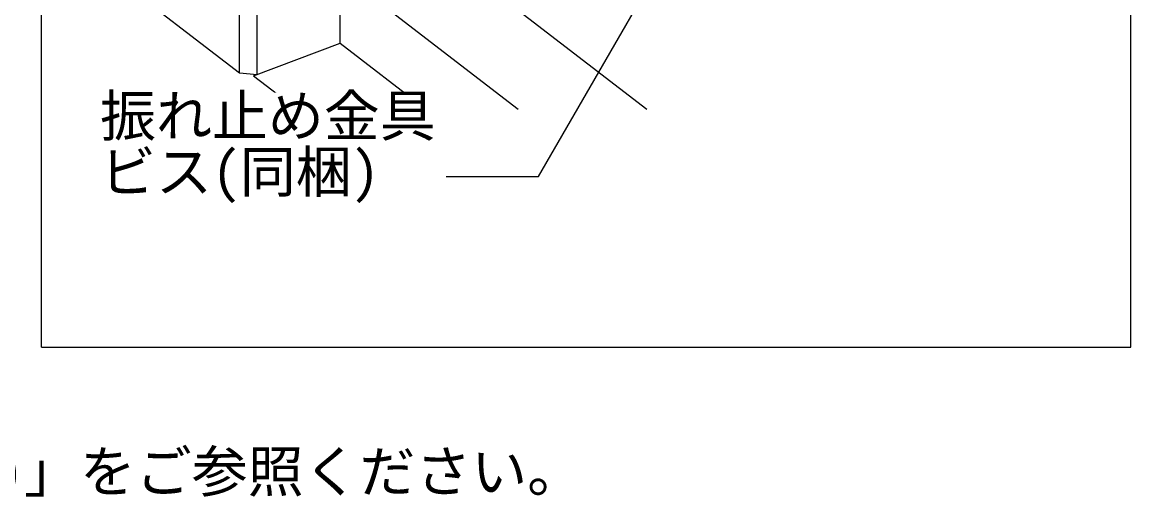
# Model space of a CAD drawing. Units: millimetres, scale not verified. Extents: x -1051 to 1051, y -744 to 744.
# Drawn here: x -427.4 to -147.5, y 328.1 to 449.6 of the extents above; entities that cross this region are included whole.
import ezdxf
from ezdxf.enums import TextEntityAlignment as Align

# ---------------------------------------------------------------- set-up
doc = ezdxf.new("R2010")
doc.units = ezdxf.units.MM
doc.header["$LTSCALE"] = 5
doc.layers.add('2-0', color=7, linetype='Continuous')
doc.layers.add('5-0', color=7, linetype='Continuous')
doc.styles.add('ＭＳ ゴシック', font='')
doc.styles.get('ＭＳ ゴシック').set_extended_font_data('MS Gothic')

msp = doc.modelspace()

# ---------------------------------------------------------------- linework, layer by layer
at = {"layer": '2-0', "color": 3}
for p, q in [((-422.5, 367.5), (-422.5, 677.5)), ((-147.5, 367.5), (-147.5, 677.5)), ((-422.5, 367.5), (-147.5, 367.5))]:
    msp.add_line(p, q, dxfattribs=at)
at = {"layer": '2-0', "color": 134}
for p, q in [((-372.565, 436.781), (-372.565, 609.025)), ((-315.653, 462.991), (-269.691, 427.555)), ((-337.501, 454.805), (-302.157, 427.555)), ((-347.14, 444.214), (-325.533, 427.555)), ((-368.989, 436.027), (-358, 427.555))]:
    msp.add_line(p, q, dxfattribs=at)
for points in [[(-405.465, 462.146), (-372.565, 436.781), (-368.115, 436.354), (-368.115, 609.025)], [(-368.989, 436.027), (-347.14, 444.214), (-347.14, 609.025)]]:
    msp.add_lwpolyline(points, dxfattribs=at)
at = {"layer": '2-0', "color": 6}
msp.add_lwpolyline([(-320.324, 410.565), (-297.084, 410.565), (-251.714, 489.147)], dxfattribs=at)

# ---------------------------------------------------------------- texts
at = {"layer": '5-0', "style": 'ＭＳ ゴシック'}
msp.add_text('\u3000省令準耐火構造仕様につきましては、別紙「入巾木施工事例(省令準耐火構造の仕様)」をご参照ください。', height=10.35, dxfattribs=at).set_placement((-977.5, 327.795), align=Align.BOTTOM_LEFT)

# ---------------------------------------------------------------- next in the draw order: wipeouts: each hides what was drawn before it
msp.add_wipeout([(-407.732, 403.509), (-407.732, 431.731), (-321.514, 431.731), (-321.514, 403.509)])

# ---------------------------------------------------------------- next in the draw order: texts
at = {"layer": '2-0', "style": 'ＭＳ ゴシック'}
for s, p in [('振れ止め金具', (-407.732, 417.62)), ('ビス(同梱)', (-407.732, 403.509))]:
    msp.add_text(s, height=10.35, dxfattribs=at).set_placement(p, align=Align.BOTTOM_LEFT)

doc.saveas('drawing.dxf')
